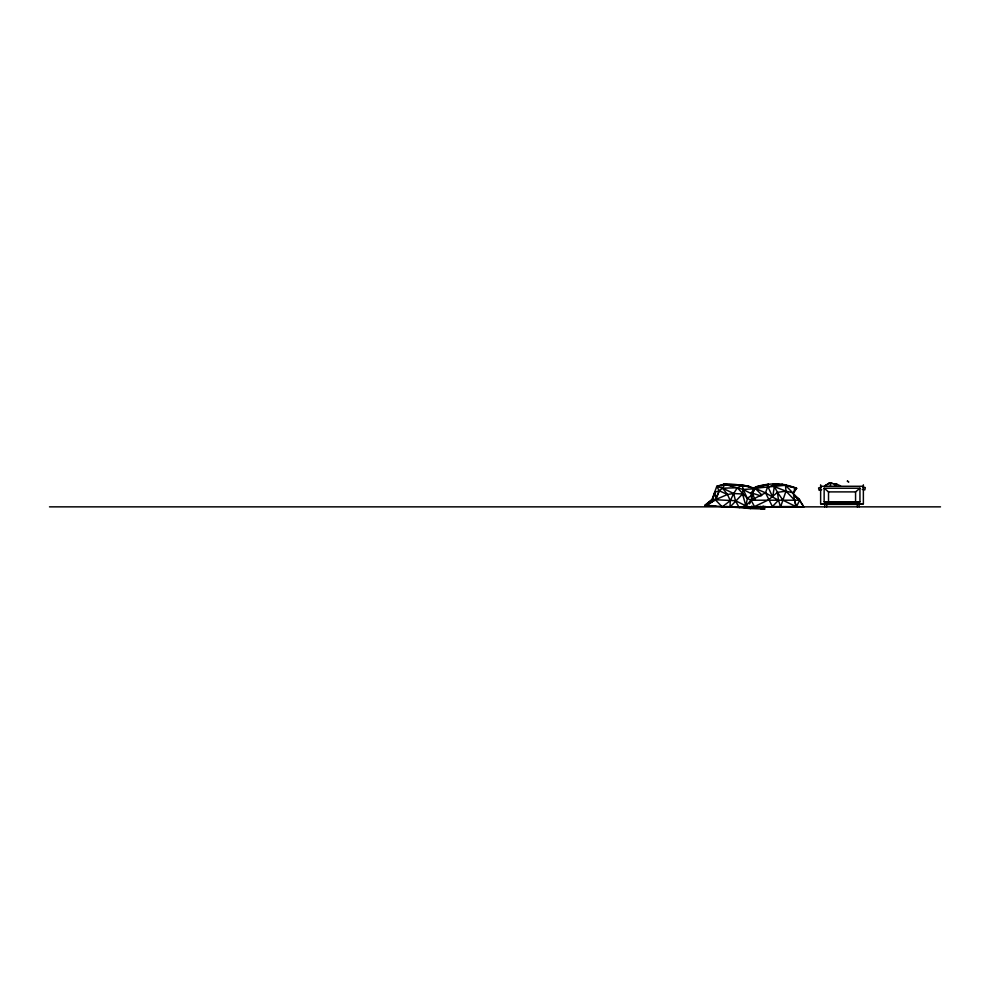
<?xml version="1.0" encoding="UTF-8"?>
<svg xmlns="http://www.w3.org/2000/svg" width="990" height="990" viewBox="0 0 990 990"><rect width="100%" height="100%" fill="white"/><g stroke="black" fill="none" stroke-linecap="round" stroke-linejoin="round"><path stroke-width="1.49" d="M829.781 483.788L829.781 482.699L832.38 483.454M711.996 501.967L712.058 499.406L716.76 486.424C727.031 482.316 738.713 484.865 749.356 486.461L745.21 485.929M793.423 493.07L796.566 488.293C783.659 482.91 768.846 482.662 755.605 486.956L752.722 492.847L751.534 499.925L751.237 492.847L755.605 486.956L768.426 484.358L765.542 492.847L751.088 500.21L745.086 506.855L803.781 506.855L798.843 499.034L795.737 496.646M751.546 493.824L743.131 489.456L724.804 484.358L722.601 488.194L719.247 490.78L714.83 492.166L716.018 499.418L706.068 505.543L739.159 507.585L745.903 505.89L747.363 498.341L743.131 489.456L742.314 485.323L723.48 484.197L721.277 485.991M830.338 485.818L830.746 484.407L829.781 482.699L827.108 484.407M715.671 505.791L704.719 505.519L712.058 499.406L716.018 499.418L706.068 505.543L711.909 505.803L704.719 505.519L712.602 499.331L714.83 492.166M716.55 497.982L719.247 490.78L716.76 486.424L724.804 484.358M714.421 493.49L712.602 499.331M749.517 503.91L750.865 501.249M795.218 496.386L798.843 499.034L803.781 506.855L796.455 506.571L799.722 500.21L785.491 485.273L781.754 484.358L796.566 488.293L793.151 492.847L795.886 506.571L772.41 506.571L765.542 492.847L755.085 488.293L752.722 492.847L754.714 500.16M751.967 505.977L750.395 508.575L739.159 507.585L735.459 500.705L733.701 493.515L737.303 487.773L742.314 485.323L744.294 485.348L756.001 488.714L742.314 485.323M772.41 506.571L778.487 500.21L799.722 500.21L795.007 496.238M824.955 485.818L826.044 484.729M793.151 492.847L785.986 491.164L777.496 492.339L768.413 499.925L754.491 506.571L751.088 500.21L755.37 499.146M776.655 484.358L774.341 486.622L772.67 497.104L778.487 500.21L780.603 506.855L785.986 491.164L785.491 485.273L776.655 484.358L768.054 486.956L755.085 488.293L755.605 486.956L758.167 487.402M824.138 488.231L828.519 491.894L855.57 491.894L859.951 488.231L859.951 501.856L855.57 502.19L824.138 501.856L824.138 488.231L859.951 488.231M794.091 490.112L796.566 488.293L785.491 485.273L768.054 486.956L772.67 497.104L765.542 492.847M716.76 486.424L722.601 488.194L737.303 487.773L747.363 498.341L751.67 495.235M825.524 485.682L829.781 482.699L833.37 483.788M754.578 488.788L743.131 489.456L742.537 494.01L730.001 507.09L730.298 500.68L727.477 494.493L722.601 488.194L733.701 493.515L727.477 494.493L715.263 499.752L722.255 506.892L730.298 500.68L733.701 493.515L742.537 494.01L745.903 505.89L750.395 508.575L763.711 508.947L762.956 506.187M768.426 484.358L755.085 488.293L761.966 495.087M747.784 506.286L745.086 506.855L765.938 506.571M821.217 487.389L818.594 487.921L819.077 490.223L821.688 489.679M820.636 484.815L820.636 503.799L863.367 503.799L863.367 484.815M835.585 483.788L840.522 485.818M834.125 483.788L836.637 483.739L834.224 484.729L836.364 485.459M751.088 500.21L778.487 500.21L777.496 492.339L774.341 486.622L785.986 491.164L794.438 499.925L796.455 506.571M820.636 486.276L863.367 486.276M824.138 501.856L859.951 501.856M820.636 503.799L863.367 503.799M49.5 506.855L940.5 506.855M772.806 484.358L784.761 484.654M731.486 484.716L742.438 485.583M743.02 507.375L748.836 507.647M726.4 506.422L734.073 507.016M727.427 484.593L723.48 484.197L726.264 484.704M751.608 488.256L754.541 488.553M729.048 485.199L731.845 485.694L729.011 485.137M761.644 508.39L764.676 509.009L763.859 506.286M862.686 487.055L865.31 487.587L864.839 489.889L862.216 489.345M761.137 495.978L751.237 492.847L752.103 495.792M727.477 494.493L719.247 490.78L715.263 499.752L735.459 500.705L745.903 505.89M795.886 506.571L782.942 500.21L777.496 492.339M747.363 498.341L750.853 500.21M760.196 506.373L763.711 508.947L760.691 508.588L764.676 509.009L763.179 506.707M859.122 506.855L859.122 504.43L824.72 504.43L824.72 506.855M857.328 504.43L857.328 506.855M855.57 491.894L855.57 502.19M828.519 491.894L828.519 502.19M826.749 504.43L826.749 506.855M847.353 481.152L848.789 482.019L847.44 481.053"/></g></svg>
